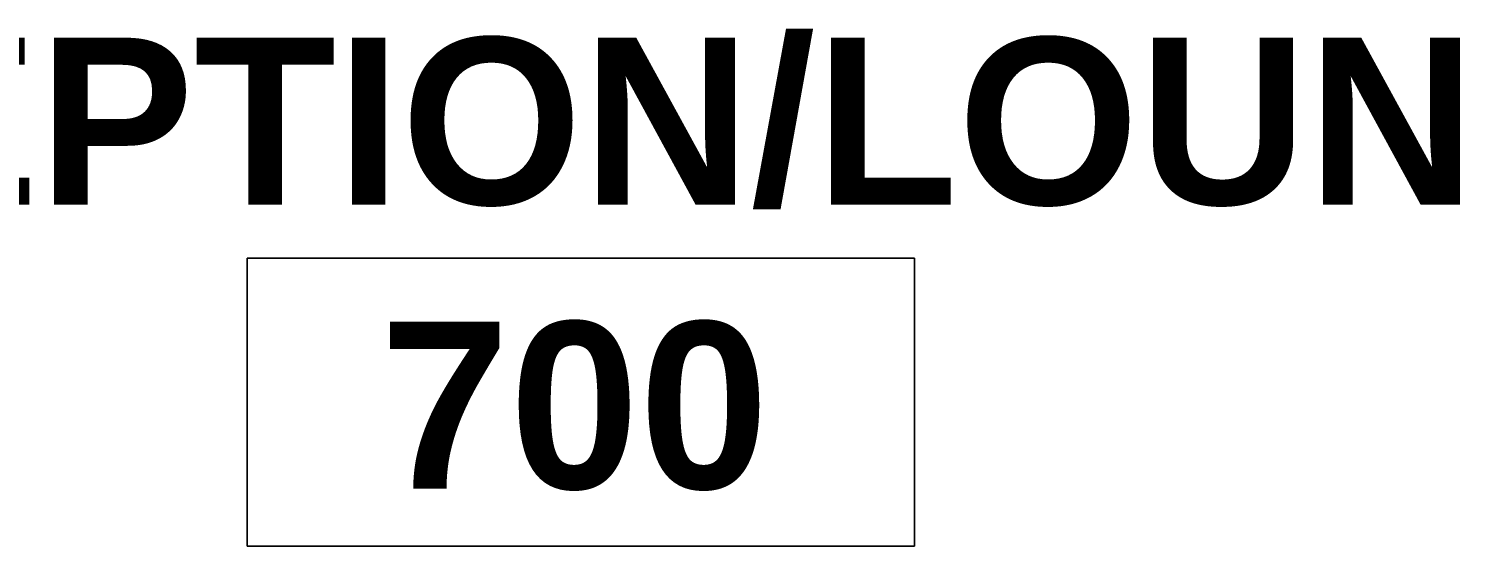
# Model space of a CAD drawing. Header units: inches. Extents: x 920 to 3122, y -545 to 2052.
# Drawn here: x 2799.2 to 2876.9, y 1366.2 to 1394.1 of the extents above; entities that cross this region are included whole.
import ezdxf

# ---------------------------------------------------------------- set-up
doc = ezdxf.new("R2010")
doc.units = ezdxf.units.IN
doc.header["$MEASUREMENT"] = 0
doc.layers.add('A-AREA-IDEN', color=2, linetype='Continuous', lineweight=9)
doc.styles.add('Swis721 Lt BT_B', font='', dxfattribs={"height": 9})
doc.styles.get('Swis721 Lt BT_B').set_extended_font_data('Swis721 Lt BT', bold=True)

# ---------------------------------------------------------------- blocks, each defined once
blk = doc.blocks.new('Room Tag - Room Name and Number-3379422-Level 07  POWER _ SIGNAL')
at = {"layer": 'A-AREA-IDEN'}
for p, q in [((-0.18806, -0.16357), (-0.18806, -0.00182)), ((-0.18806, -0.00182), (0.18694, -0.00182)), ((0.18694, -0.00182), (-0.18806, -0.00182)), ((-0.18806, -0.00182), (-0.18806, -0.16357)), ((0.18694, -0.00182), (0.18694, -0.16357)), ((0.18694, -0.16357), (0.18694, -0.00182)), ((0.18694, -0.16357), (-0.18806, -0.16357)), ((-0.18806, -0.16357), (0.18694, -0.16357))]:
    blk.add_line(p, q, dxfattribs=at)

msp = doc.modelspace()

# ---------------------------------------------------------------- block references
at = {"layer": 'A-AREA-IDEN', "xscale": 95.99999999999994, "yscale": 95.99999999999994, "zscale": 95.99999999999994}
msp.add_blockref('Room Tag - Room Name and Number-3379422-Level 07  POWER _ SIGNAL', (2829.0625, 1381.868), dxfattribs=at)

# ---------------------------------------------------------------- texts
at = {"layer": 'A-AREA-IDEN', "char_height": 9, "attachment_point": 1, "style": 'Swis721 Lt BT_B'}
for s, insert, width in [('RECEPTION/LOUNGE', (2764.8213, 1393.5844), 155.439), ('700', (2818.1667, 1378.2659), 25.452)]:
    msp.add_mtext(s, dxfattribs=dict(at, insert=insert, width=width))

doc.saveas('drawing.dxf')
